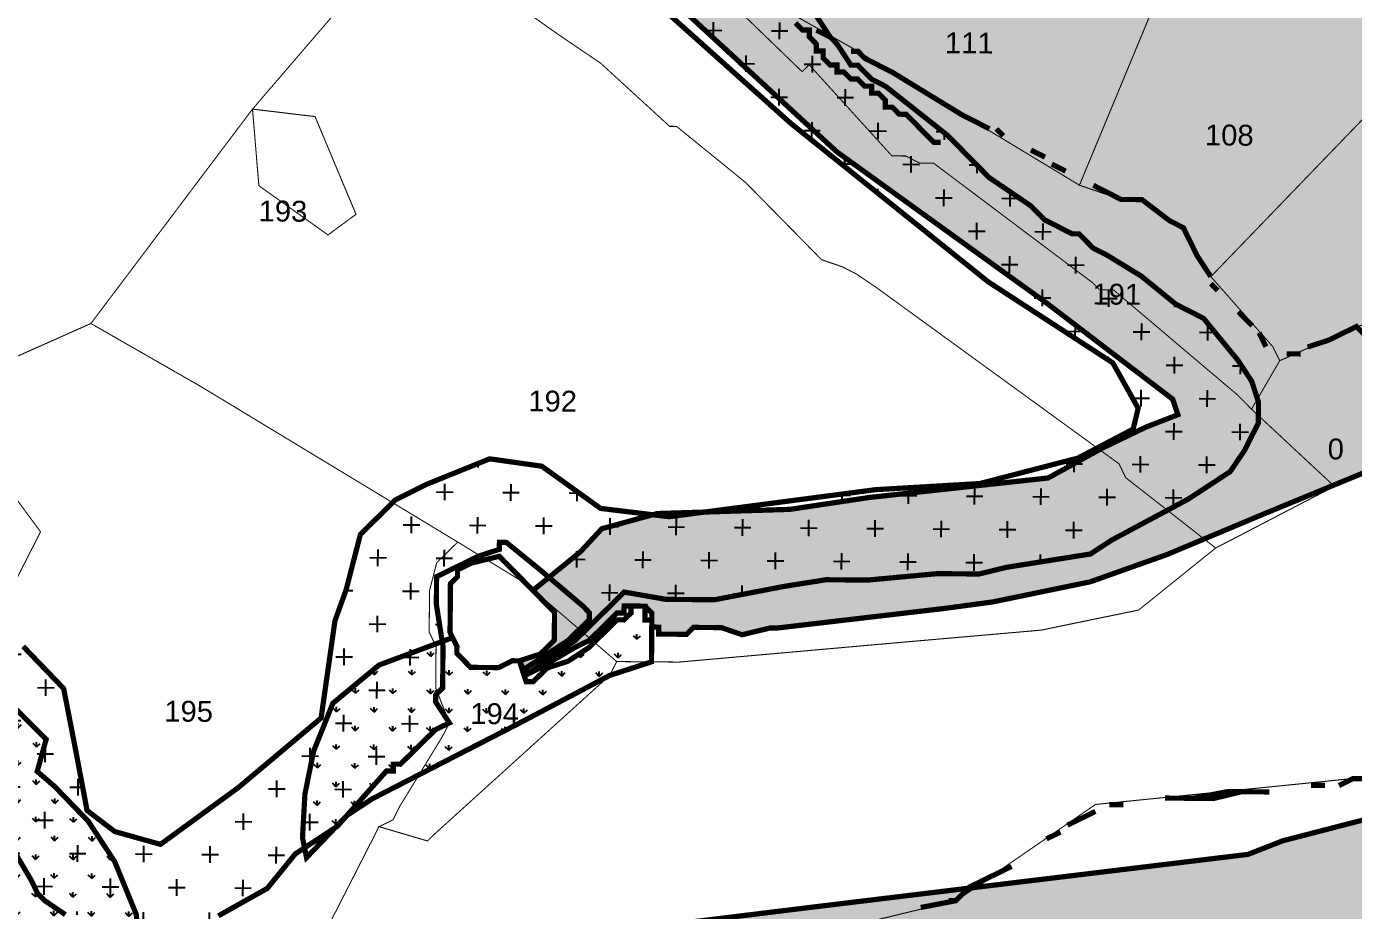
# Model space of a CAD drawing. Header units: metres. Extents: x 317370 to 326712, y 1824935 to 1838812.
# Drawn here: x 323771 to 324540, y 1825738 to 1826250 of the extents above; entities that cross this region are included whole.
import ezdxf

# ---------------------------------------------------------------- set-up
doc = ezdxf.new("R2010")
doc.units = ezdxf.units.M
doc.header["$MEASUREMENT"] = 0
for name, color, linetype in [('CRZ LINE FOR RIVER OR CREEK', 84, 'Continuous'), ('HAZARDS LINE', 1, 'Continuous'), ('LOW TIDE LINE', 5, 'Continuous'), ('MANGROOVE', 112, 'Continuous'), ('NDZ-200M FROM CRZ', 30, 'Continuous'), ('RIVER', 4, 'Continuous'), ('SURVEY NO.', 7, 'Continuous'), ('SURVEY PLOT BOUNDARY', 35, 'Continuous'), ('VILLAGE BOUNDARY', 212, 'Continuous')]:
    doc.layers.add(name, color=color, linetype=linetype)
doc.layers.add('HIGH TIDE LINE', color=7, linetype='Continuous', true_color=0xff00c5)
doc.styles.add('PDF Arial', font='arial.ttf')
pattern_1 = [(89.54916797648582, (306983.8735217016, 1824194.798318824), (-10.77453247694926, 10.94543967413085), [2.879777822320191, -18.84086672414168]), (44.5491679764858, (306983.8735217016, 1824194.798318824), (-10.77453247823203, 10.94543967543397), [2.879777822320191, -12.47903723005416]), (134.5491679764858, (306983.8735217016, 1824194.798318824), (-10.94543967543397, -10.77453247823203), [2.879777822320191, -12.47903723005416])]
pattern_2 = [(359.5491679764858, (306983.8735217016, 1824194.798318824), (19.34898654391911, 19.04686244868142), [9.599259407733971, -28.79777822320191]), (89.54916797648582, (306988.6352373138, 1824189.961072188), (-19.04686244868142, 19.34898654391911), [9.59925940773397, -28.79777822320191])]

# ---------------------------------------------------------------- blocks, each defined once
blk = doc.blocks.new('81')
at = {"layer": 'MANGROOVE'}
h = blk.add_hatch(dxfattribs=at)
h.set_pattern_fill('GRASS', color=256, scale=0.6046777579674942, angle=-0.4508320235141904)
h.set_pattern_definition(pattern_1)
h.paths.add_polyline_path([(324823.9997496547, 1826102.625395388), (324832.0612823152, 1826102.561961883), (324912.9302146256, 1826134.178797627), (324925.022471626, 1826134.0836477), (324909.058014847, 1826154.367495626), (324888.9993903112, 1826166.620267607), (324844.7562517747, 1826179.063339441), (324800.5448349465, 1826195.537807458), (324796.514026626, 1826195.569524541), (324788.4842156739, 1826199.664354229), (324768.3939534103, 1826207.885729366), (324760.3641424582, 1826211.980559054), (324736.2429878937, 1826220.233651934), (324720.2151716783, 1826232.454706833), (324692.0950144822, 1826244.770912318), (324659.944132946, 1826257.118834225), (324651.914321994, 1826261.213663914), (324647.883597654, 1826261.245380335), (324631.8239757499, 1826269.435039711), (324603.640375137, 1826273.68845283), (324583.4865854761, 1826273.847036261), (324559.3020714752, 1826274.037336114), (324531.0550274456, 1826270.227956866), (324498.8089807843, 1826270.481690223), (324474.6244667835, 1826270.671990076), (324454.4389554142, 1826266.799177323), (324430.2543574329, 1826266.989477837), (324397.9765890633, 1826263.211815011), (324365.6988206937, 1826259.434152185), (324349.5757553728, 1826259.561019194), (324345.5450310328, 1826259.592735616), (324337.5152200807, 1826263.687565304), (324317.3614304199, 1826263.846148735), (324309.3316194678, 1826267.940978423), (324285.1788271753, 1826272.162674459), (324277.1490162233, 1826276.257504147), (324269.1192052712, 1826280.352333835), (324244.998135348, 1826288.605510035), (324208.8798889081, 1826309.047941392), (324192.8837944012, 1826325.300392473), (324172.8568915738, 1826341.584560638), (324164.9539674553, 1826361.804975059), (324161.0818516571, 1826381.993672398), (324157.2096518786, 1826402.182370397), (324157.336538712, 1826418.307955131), (324161.6211206994, 1826450.527407516), (324161.7480075329, 1826466.652992249), (324157.9709728795, 1826498.935878799), (324146.0690461293, 1826523.219405825), (324142.2603737479, 1826551.470895531), (324134.4208937068, 1826579.754186299), (324122.5506886651, 1826608.069109509), (324114.6794862549, 1826632.320920114), (324098.7150294759, 1826652.60476804), (324086.7496593089, 1826668.8255027), (324082.7823783857, 1826676.920011489), (324078.7832917736, 1826680.983124755), (324058.6612238212, 1826685.173104369), (324050.5996911607, 1826685.236537874), (324038.5074341603, 1826685.3316878), (324034.4767098203, 1826685.363404222), (324030.4459014999, 1826685.395121305), (324014.2911984511, 1826681.49059147), (324014.2594767427, 1826677.459195286), (324010.1969467139, 1826673.459516186), (323998.0729680051, 1826669.523269929), (323985.9172675879, 1826661.555627488), (323965.7634779271, 1826661.714210919), (323957.6702235583, 1826657.74624824), (323945.5145231411, 1826649.7786058), (323933.3588227239, 1826641.810963359), (323917.1723139863, 1826633.875038002), (323884.85167038, 1826619.811523867), (323855.8203914768, 1826601.92446762), (323821.2305304199, 1826571.482670479), (323814.4267115997, 1826549.253505314), (323814.7686569428, 1826516.12779212), (323823.6890919011, 1826501.0017539), (323914.9470571681, 1826445.195967227), (324001.7694062737, 1826374.051220216), (324091.101516524, 1826315.533667756), (324240.2780495523, 1826177.957755152), (324361.9230709175, 1826090.278665738), (324435.0859134656, 1826034.505824395), (324438.0897419211, 1826025.500945356), (324420.0606530243, 1826018.552351475), (324393.9462698979, 1826005.995025647), (324362.8711853279, 1825988.844126501), (324259.2500759899, 1825977.558424073), (324213.1815220271, 1825970.660313962), (324136.2700565666, 1825968.240293777), (324104.1115952089, 1825959.417559492), (324091.8985595018, 1825946.202557023), (324064.2304415779, 1825923.67990954), (324076.7552518125, 1825910.954484706), (324076.7235301042, 1825906.923088522), (324076.6918083958, 1825902.891692339), (324076.6600866874, 1825898.860296156), (324076.628364979, 1825894.828899972), (324068.5033889018, 1825886.82954111), (324056.3794101931, 1825882.893294853), (324060.3466911163, 1825874.798786064), (324068.4399454851, 1825878.766748743), (324088.6889002711, 1825890.702353862), (324096.7821546399, 1825894.670316541), (324104.9070467366, 1825902.669676064), (324108.9695767654, 1825906.669355165), (324113.0320228138, 1825910.669034926), (324117.0628311342, 1825910.637317844), (324117.0945528426, 1825914.668714027), (324121.1252771826, 1825914.636997605), (324125.1560015226, 1825914.605281183), (324129.186809843, 1825914.573564101), (324133.1858124746, 1825910.510451495), (324133.1540907663, 1825906.479055312), (324133.1223690579, 1825902.447659129), (324137.1531773783, 1825902.415942046), (324137.1214556699, 1825898.384545863), (324141.1521800099, 1825898.352829441), (324145.1829043499, 1825898.321113019), (324149.2137126704, 1825898.289395936), (324153.2444370104, 1825898.257679514), (324157.3069670392, 1825902.257358615), (324161.3376913792, 1825902.225642193), (324165.3684157192, 1825902.193925771), (324169.3992240396, 1825902.162208689), (324173.4299483796, 1825902.130492267), (324185.4904836717, 1825898.003946157), (324201.6452707009, 1825901.908475331), (324205.6759950409, 1825901.87675891), (324302.5093841302, 1825913.209746727), (324330.7564281599, 1825917.019125975), (324387.2821539472, 1825928.669281315), (324431.7474284228, 1825944.445982104), (324488.3683193352, 1825968.190325994), (324565.2065279664, 1825999.83896214), (324569.2689740147, 1826003.838641901), (324678.4483937715, 1826047.327649259)])
h = blk.add_hatch(dxfattribs=at)
h.set_pattern_fill('GRASS', color=256, scale=0.6046777579674942, angle=-0.4508320235141904)
h.set_pattern_definition(pattern_1)
h.paths.add_polyline_path([(324614.598442929, 1825678.023312313), (324640.1165238843, 1825716.363071763), (324728.8011161619, 1825762.720058587), (324768.0245665669, 1825783.411100275), (324793.0022463469, 1825806.766477974), (324806.4212838146, 1825815.554901082), (324831.0051321082, 1825829.443530617), (324874.0613283478, 1825834.539945726), (324905.9832758743, 1825824.911259377), (324932.5548901764, 1825808.643624769), (324961.1334170855, 1825796.0660068), (324990.293744238, 1825794.601235792), (325014.3152310852, 1825799.847428628), (325034.412610139, 1825809.077385543), (325044.160384845, 1825822.588744807), (325045.8399940264, 1825847.528019941), (325045.506859619, 1825868.036235758), (325040.0175392775, 1825893.031993836), (325038.7151903715, 1825916.018326261), (325051.9046089919, 1825968.66866973), (325047.3773332255, 1825995.126907602), (325027.4665746453, 1826022.494914644), (325013.6194689431, 1826031.052579226), (324956.2534236193, 1826004.825236475), (324948.1601692506, 1826000.857273796), (324923.8804894637, 1825988.953301118), (324859.0394573491, 1825945.115409816), (324818.5732694856, 1825925.275595761), (324773.9811081764, 1825893.373310238), (324737.5140069249, 1825869.470382917), (324713.2025221101, 1825853.535098697), (324688.8911212758, 1825837.599813816), (324668.6738881982, 1825829.695604881), (324640.3316790434, 1825813.792037083), (324559.5579118581, 1825794.269389889), (324498.9696560421, 1825778.619555449), (324478.7524229645, 1825770.715346513), (324228.5917246873, 1825740.430611061), (324135.7891439183, 1825729.065906161), (324054.9836543638, 1825705.511778804), (324014.580909917, 1825693.734757116), (323961.9906593643, 1825669.958697464), (323941.7417045783, 1825658.023092345), (323929.5225607444, 1825641.992657538), (323913.2092491537, 1825617.931146786), (323900.8948562142, 1825589.80652409), (323888.4536604217, 1825545.556315999), (323880.1700758027, 1825517.39997622), (323875.9490212125, 1825493.243315541), (323875.568360712, 1825444.866561341), (323887.3433999679, 1825404.4573656), (323899.1818833013, 1825372.111046207), (323922.9540990738, 1825319.512595309), (323982.7493121805, 1825234.377525165), (324018.7405878064, 1825197.809509736), (324058.7309500444, 1825157.17838104), (324062.7300366565, 1825153.115267774), (324118.8433795741, 1825112.35718875), (324118.8116578657, 1825108.325792566), (324186.9856207166, 1825063.441250752), (324190.9846233482, 1825059.378138147), (324262.9990642693, 1824990.273502149), (324284.253836247, 1824969.948026502), (324893.2794228488, 1824965.155807834), (324807.602152411, 1825023.921757255), (324744.6601679837, 1825067.898705851), (324709.3665567458, 1825093.155211341), (324686.9041591243, 1825097.531852174), (324667.857786583, 1825096.199398378), (324648.0406167997, 1825091.167201434), (324624.7082849037, 1825079.245130875), (324611.2484262905, 1825065.268897314), (324583.0189396489, 1825042.71139088), (324553.0081158694, 1825030.347714661), (324523.5092629497, 1825020.203494912), (324492.3324532098, 1825016.743006472), (324464.4216983641, 1825019.927273531), (324435.5864388867, 1825031.271666568), (324416.9582903125, 1825051.676761476), (324385.4757613877, 1825110.090664448), (324350.360504077, 1825171.636606815), (324328.5000374951, 1825192.443305441), (324318.6601682573, 1825230.073044853), (324323.0343587779, 1825252.122978675), (324347.1374879159, 1825267.744792382), (324372.5543380602, 1825293.238521842), (324380.0148489177, 1825330.238046906), (324366.881928217, 1825359.143022741), (324353.6631100895, 1825375.799745107), (324341.3671519842, 1825384.049276213), (324319.1596932082, 1825389.412150905), (324296.1637927259, 1825388.85193629), (324263.0016023803, 1825384.418830258), (324200.638997448, 1825361.648315218), (324164.0062045239, 1825356.007273123), (324132.4204491028, 1825363.420422306), (324109.5879834649, 1825383.611521356), (324066.3756613262, 1825453.787895208), (324056.1272878245, 1825470.915327546), (324063.6716767233, 1825487.161592958), (324103.029254324, 1825524.898370593), (324158.9585243536, 1825555.437232224), (324215.1825570285, 1825568.829890543), (324296.9710617036, 1825581.821434025), (324347.7917458216, 1825599.703652517), (324394.253955743, 1825629.231674817), (324450.2211060915, 1825641.391109383), (324523.2915478344, 1825647.527582407), (324588.8452809359, 1825652.694050109)])
h = blk.add_hatch(dxfattribs=at)
h.set_pattern_fill('GRASS', color=256, scale=0.6046777579674942, angle=-0.4508320235141904)
h.set_pattern_definition(pattern_1)
h.paths.add_polyline_path([(324056.0939148177, 1825846.610729202), (324108.7158030985, 1825874.418185698), (324132.963760516, 1825882.290678212), (324133.0272039328, 1825890.353470579), (324133.0906473495, 1825898.416262945), (324133.1223690579, 1825902.447659129), (324133.1540907663, 1825906.479055312), (324129.1233664263, 1825906.510771734), (324129.1550881346, 1825910.542167917), (324129.186809843, 1825914.573564101), (324125.1560015226, 1825914.605281183), (324121.1252771826, 1825914.636997605), (324121.0935554742, 1825910.605601422), (324117.0311094258, 1825906.60592166), (324113.0003011054, 1825906.637638743), (324108.9378550571, 1825902.637958982), (324104.8753250283, 1825898.638279881), (324096.7504329315, 1825890.638920358), (324084.5946485339, 1825882.671278578), (324072.4706698251, 1825878.735032321), (324064.3456937479, 1825870.735673459), (324060.3149694079, 1825870.767389881), (324056.3794101931, 1825882.893294853), (324052.3486018726, 1825882.925011936), (324044.2553475038, 1825878.957049257), (324036.1938988238, 1825879.020482101), (324032.1630905034, 1825879.052199183), (324028.1323661634, 1825879.083915605), (324024.1332795513, 1825883.147028871), (324020.1342769197, 1825887.210141476), (324020.1659986281, 1825891.24153766), (324017.6696923643, 1825896.334792557), (323975.0458686372, 1825880.44714303), (323948.2314917075, 1825858.271328241), (323937.1150157037, 1825830.526480998), (323932.0765681944, 1825805.759018533), (323930.6658061321, 1825780.358027372), (323932.9969838872, 1825768.843678588), (323956.512128039, 1825793.370224502), (323971.0990090618, 1825802.931421992)])
h = blk.add_hatch(dxfattribs=at)
h.set_pattern_fill('GRASS', color=256, scale=0.6046777579674942, angle=-0.4508320235141904)
h.set_pattern_definition(pattern_1)
h.paths.add_polyline_path([(323816.9151291066, 1825675.131894086), (323825.0718268922, 1825687.162649132), (323837.2592490177, 1825699.161687755), (323834.325391515, 1825735.881346731), (323821.7847678011, 1825766.559207981), (323806.4749678718, 1825789.904372785), (323786.8804945048, 1825810.186664916), (323776.8774316809, 1825818.781100372), (323782.0586534469, 1825837.320074157), (323759.3305078713, 1825860.056821603), (323729.9740701517, 1825870.351909016), (323707.5312345024, 1825873.238036366), (323678.4493960122, 1825869.208972724), (323652.3502726008, 1825850.447539793), (323637.8339658579, 1825826.949938459), (323640.4826003001, 1825770.692789296), (323623.6485120559, 1825747.987609152), (323617.2414708899, 1825721.329611419), (323613.2129738703, 1825701.620328732), (323613.4144790206, 1825678.006917858), (323627.8389176977, 1825640.226843092), (323653.2247248427, 1825617.5765039), (323670.9589022606, 1825606.985813013), (323709.4466713789, 1825575.640894199), (323724.4118222687, 1825557.717505652), (323738.6875265419, 1825550.63781693), (323754.9209853448, 1825546.252182403), (323775.5924551171, 1825546.444383087), (323775.6876202421, 1825558.53857163), (323779.8770371044, 1825578.663835464), (323788.0653726179, 1825594.725987354), (323804.4739333141, 1825630.881685995), (323812.7575179331, 1825659.038025775)])
at = {"layer": 'NDZ-200M FROM CRZ'}
h = blk.add_hatch(dxfattribs=at)
h.set_pattern_fill('CROSS', color=256, scale=3.023388789837471, angle=-0.4508320235141904)
h.set_pattern_definition(pattern_2)
h.paths.add_polyline_path([(323948.1812133603, 1826476.396769512), (323875.944804461, 1826517.281631565), (323851.8871772937, 1826533.597516151), (323835.8909988063, 1826549.849967894), (323827.9247152514, 1826562.007589288), (323787.9660753826, 1826606.670198147), (323775.9371778185, 1826614.828141101), (323767.9708942636, 1826626.985762495), (323759.9093616032, 1826627.049196), (323755.9102749911, 1826631.112309266), (323739.7872936507, 1826631.239175614), (323723.6007849131, 1826623.303250256), (323687.1654053699, 1826603.431719118), (323593.9820794593, 1826543.690176698), (323577.8590981188, 1826543.817043047), (323541.740851679, 1826564.259474404), (323525.7130361245, 1826576.480613282), (323497.4977138033, 1826576.702630218), (323461.2525805299, 1826581.019476841), (323429.1334207021, 1826597.398794932), (323429.2285858272, 1826609.492983482), (323441.4160079528, 1826621.492022106), (323453.6352357671, 1826637.522456252), (323453.7621226006, 1826653.648040986), (323445.8274767736, 1826669.837059224), (323437.9245526551, 1826690.057473645), (323442.0504421202, 1826702.119945774), (323466.2350401015, 1826701.92964526), (323486.3253863456, 1826693.708269462), (323506.3840108814, 1826681.455497481), (323534.5676114943, 1826677.202084362), (323562.7828498351, 1826676.980068088), (323583.0000829127, 1826684.884277024), (323583.0952480378, 1826696.978465574), (323579.1596888229, 1826709.104370546), (323571.2567647044, 1826729.324784967), (323571.3519298295, 1826741.418973517), (323583.5710736634, 1826757.449408324), (323595.7267740806, 1826765.417050765), (323620.1017023121, 1826789.415127351), (323628.290121806, 1826805.47727858), (323640.5092656399, 1826821.507713387), (323652.6966877655, 1826833.506752011), (323668.8514747947, 1826837.411281185), (323688.9418210388, 1826829.189905388), (323713.0311699145, 1826816.905416985), (323733.153237867, 1826812.715437371), (323785.5530741892, 1826812.303120582), (323793.5511634328, 1826804.176894711), (323793.3608331826, 1826779.988517611), (323801.0099836342, 1826727.516933722), (323784.4293416301, 1826640.218291578), (323788.2198490496, 1826638.921367614), (323792.2822950979, 1826642.921047376), (323796.5033496882, 1826667.077708054), (323809.0715162946, 1826727.453500218), (323809.1666814197, 1826739.547688768), (323805.2310382244, 1826751.673594401), (323801.2637573011, 1826759.768103189), (323801.6444178016, 1826808.14485739), (323805.70686385, 1826812.144537151), (323821.8299291708, 1826812.017670142), (323829.9231835396, 1826815.985632821), (323837.9846322197, 1826815.922199977), (323842.0471622485, 1826819.921879078), (323846.0778865885, 1826819.890162656), (323850.1404166173, 1826823.889841757), (323858.2335870056, 1826827.857805097), (323866.3268413745, 1826831.825767776), (323870.3576496948, 1826831.794050693), (323874.4200957432, 1826835.793730454), (323890.5430770837, 1826835.666864106), (323894.6056071125, 1826839.666543207), (323898.6680531608, 1826843.666222968), (323914.8545625592, 1826851.602232306), (323922.9160952197, 1826851.538798802), (323926.978541268, 1826855.538478563), (323939.0707982685, 1826855.443328637), (323943.0698848805, 1826851.380215371), (323951.0996111913, 1826847.285302363), (323955.066976095, 1826839.190792914), (323963.096787047, 1826835.095963226), (323987.2495793396, 1826830.87426719), (323995.2793902916, 1826826.779437502), (324015.4331799524, 1826826.620854071), (324027.5571586612, 1826830.557100328), (324035.6186913217, 1826830.493666823), (324043.7119456905, 1826834.461629502), (324047.7743917389, 1826838.461309264), (324072.0540715256, 1826850.365281942), (324084.1781342149, 1826854.301527538), (324112.5202593892, 1826870.205095997), (324136.7048573705, 1826870.014795483), (324140.7038600021, 1826865.951682878), (324144.7029466142, 1826861.888569612), (324148.7336709542, 1826861.85685319), (324152.669230169, 1826849.730948218), (324156.6683161203, 1826845.667750971), (324156.5414292868, 1826829.542166238), (324152.478899258, 1826825.542487137), (324152.4154558413, 1826817.47969477), (324156.4145424533, 1826813.416581504), (324168.5067994538, 1826813.321431578), (324180.5673347458, 1826809.194885468), (324220.748027234, 1826792.752133873), (324224.778751574, 1826792.720417451), (324224.7470298656, 1826788.689021267), (324232.7768408177, 1826784.59419158), (324236.8076491382, 1826784.562474497), (324256.8979953823, 1826776.341098699), (324272.9575333059, 1826768.151439984), (324285.018068598, 1826764.024893875), (324293.04787955, 1826759.930064186), (324309.1709448709, 1826759.803197177), (324313.273176506, 1826760.794690847), (324290.9546103486, 1826819.244575644), (324282.8665822202, 1826819.53921467), (324247.281023333, 1826834.875635404), (324201.1652290013, 1826865.475932601), (324185.2325778938, 1826889.791176029), (324136.1697699939, 1826909.681797605), (324106.5010958537, 1826911.423509011), (324060.3424750257, 1826898.837186069), (324036.0627958997, 1826886.933297371), (324001.7220407933, 1826877.124398828), (323975.6172877849, 1826889.424745744), (323946.2588570061, 1826902.264011959), (323908.6132101784, 1826901.45969868), (323873.7151855574, 1826889.763138334), (323830.3672881177, 1826872.425263369), (323794.5922364193, 1826872.28640912), (323754.3473026064, 1826872.603083045), (323699.4151958772, 1826879.503150292), (323649.0783462951, 1826885.946702797), (323620.7678588442, 1826874.074531178), (323571.7414828354, 1826837.397265119), (323529.5126758339, 1826777.398478594), (323515.7163155796, 1826750.358092178), (323487.1065531592, 1826747.337646416), (323426.2763995604, 1826746.592170142), (323406.0274447859, 1826734.65656502), (323377.2686538405, 1826694.85619936), (323369.8659478005, 1826649.163404976), (323364.3882515834, 1826592.39480348), (323378.708024046, 1826558.094592195), (323412.2034313582, 1826531.184786805), (323461.3570663655, 1826512.195987883), (323523.1189263899, 1826497.129977415), (323577.4784376112, 1826495.440288856), (323617.3061100907, 1826510.968877011), (323674.5655163943, 1826539.024446791), (323711.0327016395, 1826562.927373456), (323734.5146681209, 1826573.394116908), (323765.36922643, 1826558.018553687), (323823.3546379033, 1826493.505571263), (323893.3498403372, 1826454.250424132), (323939.691479627, 1826422.036354211), (324078.5275145221, 1826315.712459502), (324128.4816163116, 1826270.573897909), (324206.8782799038, 1826200.491576337), (324290.170735735, 1826198.805210728), (324268.6116579373, 1826215.8499949), (324260.5818469853, 1826219.944824588), (324252.583841722, 1826228.071049799), (324248.5530334015, 1826228.102766881), (324240.5866658663, 1826240.260388936), (324236.5876632346, 1826244.323501542), (324228.6212956993, 1826256.481123596), (324220.6232064556, 1826264.607349467), (324212.6252011924, 1826272.733574678), (324204.6271119487, 1826280.859800549), (324196.6290233658, 1826288.986110401), (324184.6002097821, 1826297.144052694), (324184.6319314905, 1826301.175448878), (324172.6031179068, 1826309.33339117), (324168.5723095864, 1826309.365108253), (324160.5743043232, 1826317.491333464), (324156.5434960027, 1826317.523050546), (324136.5165931754, 1826333.807218711), (324116.4579686396, 1826346.059990692), (324072.3417169365, 1826374.628647259), (324060.3446250612, 1826386.817985736), (324044.3484465738, 1826403.070437478), (324040.3177222338, 1826403.1021539), (323984.2677380918, 1826451.922941972), (323980.2370137518, 1826451.954658394), (323976.269648848, 1826460.049167843), (323972.238924508, 1826460.080884265), (323956.1793026039, 1826468.270543641)])
h = blk.add_hatch(dxfattribs=at)
h.set_pattern_fill('CROSS', color=256, scale=3.023388789837471, angle=-0.4508320235141904)
h.set_pattern_definition(pattern_2)
h.paths.add_polyline_path([(323926.5069317331, 1825771.029135808), (323950.8183325674, 1825786.964420689), (323979.2874285557, 1825818.99357322), (323983.3181528957, 1825818.961856799), (323983.349874604, 1825822.993252982), (323987.3806829245, 1825822.961535899), (324007.6930811272, 1825842.959933385), (324015.786335496, 1825846.927896064), (324007.8199679607, 1825859.085518119), (324007.8516896691, 1825863.116914302), (324011.9141357174, 1825867.116594064), (324012.1044659677, 1825891.304971164), (324008.2640718779, 1825915.525064686), (324008.3909587114, 1825931.65064942), (324016.4842130802, 1825935.618612099), (324032.6706378374, 1825943.554538117), (324044.7946165461, 1825947.490784374), (324044.8263382545, 1825951.522180557), (324048.8571465749, 1825951.490463475), (324068.8840494023, 1825935.20629531), (324092.9099548613, 1825914.85901454), (324096.9090414734, 1825910.795901275), (324096.877319765, 1825906.764505091), (324084.689813659, 1825894.765467128), (324060.3784128247, 1825878.830182247), (324060.3466911163, 1825874.798786064), (324088.7206219794, 1825894.733750046), (324096.8455980566, 1825902.733108908), (324100.908044105, 1825906.732788669), (324117.1579962593, 1825922.731506394), (324141.3107885518, 1825918.509810358), (324169.5261108731, 1825918.287793422), (324209.8971336116, 1825926.033418927), (324234.1133693208, 1825929.874515258), (324258.2978833216, 1825929.684215405), (324298.6371843517, 1825933.398444726), (324322.821782333, 1825933.208144213), (324338.9764853818, 1825937.112674048), (324363.1928050714, 1825940.953769717), (324387.4090407807, 1825944.794866048), (324399.5647411979, 1825952.762508488), (324444.0934590902, 1825976.602001644), (324468.4048599246, 1825992.537286525), (324476.5615583709, 1826004.568125551), (324480.6557261277, 1826012.599201496), (324484.7499778648, 1826020.63027678), (324484.8451429899, 1826032.72446533), (324480.9094997947, 1826044.850370963), (324472.9432162397, 1826057.007992357), (324452.9797568291, 1826081.354952888), (324436.920134925, 1826089.544612264), (324416.8932320977, 1826105.828780428), (324396.8346075619, 1826118.081552409), (324388.8047966099, 1826122.176382097), (324380.8067073662, 1826130.302607968), (324376.7759830262, 1826130.33432439), (324360.7163611221, 1826138.523983766), (324352.7183558588, 1826146.650208977), (324328.660644711, 1826162.966094224), (324324.6616420794, 1826167.029206829), (324304.6664609604, 1826187.344771177), (324290.170735735, 1826198.805210728), (324206.8782799038, 1826200.491576337), (324214.0219900644, 1826194.105490886), (324328.1848190871, 1826102.495151467), (324400.3736874124, 1826055.563194815), (324415.0811410847, 1826029.262654297), (324412.1646301735, 1826017.169780816), (324380.140621315, 1826000.377535433), (324323.2341225499, 1825985.616294937), (324262.7410318723, 1825982.060649032), (324143.1413670552, 1825966.396625341), (324103.4309536089, 1825971.219269392), (324069.3598750279, 1825995.677238061), (324039.1609122372, 1825999.946509408), (324002.4227010755, 1825985.100437539), (323984.5552995178, 1825976.186307953), (323964.2429013313, 1825956.187910467), (323955.9276789725, 1825924.000173841), (323949.4793313408, 1825906.081157718), (323941.4357432965, 1825849.729841787), (323893.36306011, 1825809.347547257), (323848.3295107713, 1825776.519775672), (323821.8024242139, 1825783.947957935), (323805.7745240207, 1825796.169013494), (323799.4448705639, 1825829.694137854), (323792.2219927612, 1825866.829455172), (323768.7377585886, 1825891.272314065), (323734.1091058736, 1825909.619006857), (323677.488130964, 1825885.874663613), (323618.6773664922, 1825839.973499269), (323601.9595156004, 1825816.081191384), (323577.0365665313, 1825781.586990785), (323599.3969988287, 1825694.985877564), (323643.288014721, 1825632.053538621), (323657.6038312431, 1825597.250581298), (323680.0081023686, 1825567.411531322), (323698.4077784304, 1825540.117731992), (323705.7985677897, 1825452.878947004), (323691.7806829082, 1825397.685803928), (323693.533958088, 1825363.65010648), (323704.7858843548, 1825324.180703947), (323724.946808238, 1825263.933688302), (323764.9267038367, 1825229.934270219), (323795.8474285581, 1825195.503358557), (323808.1827046291, 1825164.738056805), (323813.4830136189, 1825135.033592187), (323807.4318872297, 1825066.903027117), (323830.1336159055, 1825010.918172481), (323853.0173115268, 1824978.058833046), (323855.4825634537, 1824973.321884256), (323928.2875641534, 1824972.749006053), (323904.3884615474, 1825009.221872217), (323892.4230913805, 1825025.442606877), (323888.4558104572, 1825033.537115666), (323876.4903563099, 1825049.757850987), (323872.4913536782, 1825053.820963592), (323864.5249861429, 1825065.978585646), (323864.5884295597, 1825074.041378013), (323860.6211486364, 1825082.135886802), (323864.7787598099, 1825098.229755114), (323864.9690900602, 1825122.418132214), (323868.9998983806, 1825122.386415131), (323869.031620089, 1825126.417811315), (323873.0306227206, 1825122.354698709), (323881.092155381, 1825122.291265205), (323881.1238770894, 1825126.322661388), (323889.2171314582, 1825130.290624067), (323885.2814882629, 1825142.4165297), (323877.1882338941, 1825138.448567021), (323877.2199556024, 1825142.479963204), (323865.3180295131, 1825166.763574211), (323849.480543548, 1825203.17300621), (323841.5141760127, 1825215.330628265), (323825.6448843588, 1825247.708664741), (323825.7083277755, 1825255.771457108), (323817.7103225123, 1825263.897682318), (323809.7756766853, 1825280.086700556), (323801.7775874417, 1825288.212926428), (323785.591078704, 1825280.27700107), (323777.5930734408, 1825288.40322628), (323773.6257085371, 1825296.49773573), (323769.6901493223, 1825308.623640702), (323769.753592739, 1825316.686433068), (323765.7545061269, 1825320.749546335), (323777.8785688162, 1825324.685791931), (323770.0708098227, 1825357.000394902), (323766.1351666274, 1825369.126300535), (323766.1668883358, 1825373.157696719), (323762.1361639958, 1825373.18941314), (323758.0737179474, 1825369.189733379), (323754.0111879186, 1825365.190054278), (323745.9496552582, 1825365.253487783), (323741.9506526265, 1825369.316600388), (323741.9823743349, 1825373.347996571), (323746.0448203833, 1825377.347676333), (323746.0765420917, 1825381.379072516), (323750.1390721205, 1825385.378751617), (323750.2025155372, 1825393.441543984), (323746.2034289251, 1825397.50465725), (323746.2668723419, 1825405.567449617), (323750.3294023707, 1825409.567128717), (323750.3611240791, 1825413.598524901), (323762.580267913, 1825429.628959708), (323770.7369663593, 1825441.659798734), (323774.7994124077, 1825445.659478495), (323774.9262992412, 1825461.785063229), (323762.8023205324, 1825457.848816972), (323758.8667613175, 1825469.974721944), (323774.9897426579, 1825469.847855595), (323775.0531860747, 1825477.910647962), (323771.1810702765, 1825498.099345301), (323759.0888132761, 1825498.194495227), (323759.1205349845, 1825502.225891411), (323755.3117786227, 1825530.477381777), (323751.5031062413, 1825558.728871483), (323751.566549658, 1825566.791663849), (323755.597273998, 1825566.759947428), (323771.8472261524, 1825582.758665152), (323775.8779504924, 1825582.72694873), (323784.0346482779, 1825594.757703776), (323788.160537743, 1825606.820175904), (323796.3806789453, 1825626.913723316), (323800.5066523909, 1825638.976194784), (323804.6008201476, 1825647.007270729), (323808.7267096127, 1825659.069742857), (323808.8853181546, 1825679.226723774), (323813.1064567252, 1825703.383383791), (323817.2323461904, 1825715.44585592), (323805.1718108983, 1825719.57240203), (323805.0449240648, 1825703.446817296), (323800.8555911829, 1825683.321552801), (323796.6344526123, 1825659.164892783), (323796.5392874872, 1825647.070704233), (323792.4133980221, 1825635.008232105), (323784.1932568198, 1825614.914684693), (323776.0048373258, 1825598.852533464), (323771.9106695691, 1825590.821457519), (323763.8174152003, 1825586.85349484), (323759.7232474436, 1825578.822418895), (323747.567463046, 1825570.854777115), (323743.536738706, 1825570.886493537), (323739.5377360744, 1825574.949606142), (323735.5703711706, 1825583.044115592), (323723.6684444204, 1825607.327642619), (323699.7059823782, 1825635.737715755), (323691.7396148429, 1825647.89533781), (323675.7117146472, 1825660.116393369), (323663.7146227718, 1825672.305731846), (323651.7492526049, 1825688.526466505), (323651.7809743133, 1825692.557862689), (323647.8136094096, 1825700.652372138), (323647.8770528263, 1825708.715164505), (323643.9732159807, 1825724.872549641), (323640.227987016, 1825761.186831713), (323636.3557872375, 1825781.375529713), (323636.4192306542, 1825789.438322079), (323677.0123053513, 1825825.403720868), (323701.323790166, 1825841.339005088), (323713.4794905832, 1825849.306647528), (323729.6659153404, 1825857.242573547), (323737.7274480008, 1825857.179140042), (323741.7265346128, 1825853.116026776), (323745.7572589528, 1825853.084310354), (323741.6630911961, 1825845.053234409), (323741.5996477794, 1825836.990442042), (323745.5669287026, 1825828.895933254), (323749.4707662091, 1825812.738632099), (323753.3746876961, 1825796.581330282), (323761.2776118146, 1825776.360915861), (323773.2112602732, 1825756.108785018), (323777.1785411965, 1825748.014276229), (323781.1776278085, 1825743.951162963), (323793.2064413922, 1825735.79322067), (323809.3294227326, 1825735.666354322), (323817.3592336847, 1825731.571524634), (323821.3583202967, 1825727.508411368), (323841.5121099576, 1825727.349827937), (323845.5111125892, 1825723.286715331), (323849.5418369292, 1825723.25499891), (323853.5409228804, 1825719.191801663), (323861.6024555409, 1825719.128368159), (323881.8830487156, 1825735.095454102), (323910.2252578704, 1825750.9990219)])
at = {"layer": 'CRZ LINE FOR RIVER OR CREEK', "ltscale": 0.1, "const_width": 3.023388789837471, "flags": 128}
blk.add_lwpolyline([(324128.4816163116, 1826270.573897909), (324214.0219900644, 1826194.105490887), (324328.1848190871, 1826102.495151467), (324400.3736874124, 1826055.563194815), (324415.0811410847, 1826029.262654297), (324412.1646301735, 1826017.169780816), (324380.140621315, 1826000.377535433), (324323.2341225499, 1825985.616294937), (324262.7410318723, 1825982.060649032), (324143.1413670552, 1825966.396625341), (324103.4309536089, 1825971.219269393), (324069.3598750279, 1825995.677238061), (324039.1609122372, 1825999.946509408), (324002.4227010755, 1825985.10043754), (323984.5552995178, 1825976.186307953), (323964.2429013313, 1825956.187910467), (323955.9276789725, 1825924.000173841), (323949.4793313408, 1825906.081157718), (323941.4357432965, 1825849.729841787), (323893.36306011, 1825809.347547257), (323848.3295107713, 1825776.519775672), (323821.8024242139, 1825783.947957935), (323805.7745240207, 1825796.169013495), (323799.4448705639, 1825829.694137855), (323792.2219927612, 1825866.829455172), (323768.7377585886, 1825891.272314066)], dxfattribs=at)
at = {"layer": 'HAZARDS LINE', "lineweight": 18, "const_width": 3.023388789837471}
blk.add_lwpolyline([(324216.4973169905, 1826252.544877339), (324220.4963196222, 1826248.481764734), (324224.5271279425, 1826248.450047652), (324224.4954062342, 1826244.418651468), (324228.4944088658, 1826240.355538863), (324228.4626871574, 1826236.324142679), (324232.4934954779, 1826236.292425597), (324232.4617737695, 1826232.261029413), (324236.4607764012, 1826228.197916808), (324240.4915007412, 1826228.166200386), (324240.4597790327, 1826224.134804203), (324244.4905873532, 1826224.10308712), (324248.4895899848, 1826220.039974515), (324252.5203983053, 1826220.008257432), (324256.5194009369, 1826215.945144827), (324260.5501252769, 1826215.913428405), (324260.5184035685, 1826211.882032222), (324264.5492118889, 1826211.850315139), (324268.5482145206, 1826207.787202534), (324268.5164928122, 1826203.755806351), (324272.5473011326, 1826203.724089268), (324276.5463037642, 1826199.660976663), (324280.5770281042, 1826199.629260241), (324284.5761147163, 1826195.566146975), (324288.5751173479, 1826191.50303437), (324292.57420396, 1826187.439921103), (324296.5732065916, 1826183.376808498), (324300.6039309316, 1826183.345092076)], dxfattribs=at)
at = {"layer": 'HIGH TIDE LINE', "lineweight": 35, "const_width": 3.023388789837471}
for points in [[(323761.2776118146, 1825776.360915861), (323773.2112602732, 1825756.108785018), (323777.1785411965, 1825748.014276229), (323781.1776278085, 1825743.951162963), (323793.2064413922, 1825735.79322067)], [(323881.8830487156, 1825735.095454103), (323910.2252578704, 1825750.999021901), (323926.5069317331, 1825771.029135808), (323950.8183325674, 1825786.964420689), (323979.2874285557, 1825818.993573221), (323983.3181528957, 1825818.961856799), (323983.349874604, 1825822.993252982), (323987.3806829245, 1825822.9615359), (324007.6930811272, 1825842.959933385), (324015.786335496, 1825846.927896064), (324007.8199679607, 1825859.085518119), (324007.8516896691, 1825863.116914302), (324011.9141357174, 1825867.116594064), (324012.1044659677, 1825891.304971164), (324008.2640718779, 1825915.525064686), (324008.3909587114, 1825931.65064942), (324016.4842130802, 1825935.618612099), (324032.6706378374, 1825943.554538117), (324044.7946165461, 1825947.490784374), (324044.8263382545, 1825951.522180557), (324048.8571465749, 1825951.490463475), (324068.8840494023, 1825935.206295311), (324092.9099548613, 1825914.859014541), (324096.9090414734, 1825910.795901275), (324096.877319765, 1825906.764505091), (324084.689813659, 1825894.765467128), (324060.3784128247, 1825878.830182248), (324060.3466911163, 1825874.798786064), (324088.7206219794, 1825894.733750046), (324096.8455980566, 1825902.733108908), (324100.908044105, 1825906.732788669), (324117.1579962593, 1825922.731506394), (324141.3107885518, 1825918.509810358), (324169.5261108731, 1825918.287793422), (324209.8971336116, 1825926.033418927), (324234.1133693208, 1825929.874515258), (324258.2978833216, 1825929.684215405), (324298.6371843517, 1825933.398444726), (324322.821782333, 1825933.208144213), (324338.9764853818, 1825937.112674048), (324363.1928050714, 1825940.953769718), (324387.4090407807, 1825944.794866048), (324399.5647411979, 1825952.762508489), (324444.0934590902, 1825976.602001644), (324468.4048599246, 1825992.537286525), (324476.5615583709, 1826004.568125551), (324480.6557261277, 1826012.599201496), (324484.7499778648, 1826020.63027678), (324484.8451429899, 1826032.72446533), (324480.9094997947, 1826044.850370963), (324472.9432162397, 1826057.007992357), (324452.9797568291, 1826081.354952888), (324436.920134925, 1826089.544612264), (324416.8932320977, 1826105.828780428), (324396.8346075619, 1826118.08155241), (324388.8047966099, 1826122.176382097), (324380.8067073662, 1826130.302607969), (324376.7759830262, 1826130.334324391), (324360.7163611221, 1826138.523983766), (324352.7183558588, 1826146.650208977), (324328.660644711, 1826162.966094224), (324324.6616420794, 1826167.029206829), (324304.6664609604, 1826187.344771177), (324268.6116579373, 1826215.849994901), (324260.5818469853, 1826219.944824589), (324252.583841722, 1826228.071049799), (324248.5530334015, 1826228.102766882), (324240.5866658663, 1826240.260388936), (324236.5876632346, 1826244.323501542), (324228.6212956993, 1826256.481123596)]]:
    blk.add_lwpolyline(points, dxfattribs=at)
at = {"layer": 'LOW TIDE LINE', "lineweight": 18, "const_width": 3.023388789837471}
for points in [[(324135.7891439183, 1825729.065906161), (324228.5917246873, 1825740.430611061), (324478.7524229645, 1825770.715346513), (324498.9696560421, 1825778.619555449), (324559.5579118581, 1825794.269389889)], [(323956.512128039, 1825793.370224502), (323971.0990090618, 1825802.931421992), (324056.0939148177, 1825846.610729202), (324108.7158030985, 1825874.418185698), (324132.963760516, 1825882.290678212), (324133.0272039328, 1825890.353470579), (324133.0906473495, 1825898.416262945), (324133.1223690579, 1825902.447659129), (324133.1540907663, 1825906.479055312), (324129.1233664263, 1825906.510771734), (324129.1550881346, 1825910.542167917), (324129.186809843, 1825914.573564101), (324125.1560015226, 1825914.605281183), (324121.1252771826, 1825914.636997605), (324121.0935554742, 1825910.605601422), (324117.0311094258, 1825906.60592166), (324113.0003011054, 1825906.637638743), (324108.9378550571, 1825902.637958982), (324104.8753250283, 1825898.638279881), (324096.7504329315, 1825890.638920358), (324084.5946485339, 1825882.671278578), (324072.4706698251, 1825878.735032321), (324064.3456937479, 1825870.735673459), (324060.3149694079, 1825870.767389881), (324056.3794101931, 1825882.893294853), (324052.3486018726, 1825882.925011936), (324044.2553475038, 1825878.957049257), (324036.1938988238, 1825879.020482101), (324032.1630905034, 1825879.052199183), (324028.1323661634, 1825879.083915605), (324024.1332795513, 1825883.147028871), (324020.1342769197, 1825887.210141476), (324020.1659986281, 1825891.24153766), (324016.1987177049, 1825899.336046448), (324016.29388283, 1825911.430234998), (324016.389047955, 1825923.524423548), (324016.4207696634, 1825927.555819732), (324020.4832157118, 1825931.555499493), (324020.5149374202, 1825935.586895677), (324028.608191789, 1825939.554858356), (324044.7628948378, 1825943.459388191), (324052.7609840815, 1825935.333162319), (324060.7590733251, 1825927.206936448), (324064.7580759568, 1825923.143823843), (324076.7552518125, 1825910.954484706), (324076.7235301042, 1825906.923088522), (324076.6918083958, 1825902.891692339), (324076.6600866874, 1825898.860296156), (324076.628364979, 1825894.828899972), (324068.5033889018, 1825886.82954111), (324056.3794101931, 1825882.893294853), (324060.3466911163, 1825874.798786064), (324068.4399454851, 1825878.766748743), (324088.6889002711, 1825890.702353862), (324096.7821546399, 1825894.670316541), (324104.9070467366, 1825902.669676064), (324108.9695767654, 1825906.669355165), (324113.0320228138, 1825910.669034926), (324117.0628311342, 1825910.637317844), (324117.0945528426, 1825914.668714027), (324121.1252771826, 1825914.636997605), (324125.1560015226, 1825914.605281183), (324129.186809843, 1825914.573564101), (324133.1858124746, 1825910.510451495), (324133.1540907663, 1825906.479055312), (324133.1223690579, 1825902.447659129), (324137.1531773783, 1825902.415942046), (324137.1214556699, 1825898.384545863), (324141.1521800099, 1825898.352829441), (324145.1829043499, 1825898.321113019), (324149.2137126704, 1825898.289395936), (324153.2444370104, 1825898.257679514), (324157.3069670392, 1825902.257358615), (324161.3376913792, 1825902.225642193), (324165.3684157192, 1825902.193925771), (324169.3992240396, 1825902.162208689), (324173.4299483796, 1825902.130492267), (324185.4904836717, 1825898.003946157), (324201.6452707009, 1825901.908475331), (324205.6759950409, 1825901.87675891), (324302.5093841302, 1825913.209746727), (324330.7564281599, 1825917.019125975), (324387.2821539472, 1825928.669281315), (324431.7474284228, 1825944.445982104), (324488.3683193352, 1825968.190325994), (324565.2065279664, 1825999.83896214)]]:
    blk.add_lwpolyline(points, dxfattribs=at)
at = {"layer": 'MANGROOVE', "const_width": 3.023388789837471, "flags": 128}
for points in [[(324091.101516524, 1826315.533667756), (324240.2780495523, 1826177.957755152), (324361.9230709175, 1826090.278665738), (324435.0859134656, 1826034.505824395), (324438.0897419211, 1826025.500945356), (324420.0606530243, 1826018.552351475), (324393.9462698979, 1826005.995025647), (324362.8711853279, 1825988.844126501), (324259.2500759899, 1825977.558424073), (324213.1815220271, 1825970.660313962), (324136.2700565666, 1825968.240293777), (324104.1115952089, 1825959.417559492), (324091.8985595018, 1825946.202557023), (324064.2304415779, 1825923.67990954), (324076.7552518125, 1825910.954484706), (324076.7235301042, 1825906.923088522), (324076.6918083958, 1825902.891692339), (324076.6600866874, 1825898.860296156), (324076.628364979, 1825894.828899972), (324068.5033889018, 1825886.82954111), (324056.3794101931, 1825882.893294853), (324060.3466911163, 1825874.798786064), (324068.4399454851, 1825878.766748743), (324088.6889002711, 1825890.702353862), (324096.7821546399, 1825894.670316541), (324104.9070467366, 1825902.669676064), (324108.9695767654, 1825906.669355165), (324113.0320228138, 1825910.669034926), (324117.0628311342, 1825910.637317844), (324117.0945528426, 1825914.668714027), (324121.1252771826, 1825914.636997605), (324125.1560015226, 1825914.605281183), (324129.186809843, 1825914.573564101), (324133.1858124746, 1825910.510451495), (324133.1540907663, 1825906.479055312), (324133.1223690579, 1825902.447659129), (324137.1531773783, 1825902.415942046), (324137.1214556699, 1825898.384545863), (324141.1521800099, 1825898.352829441), (324145.1829043499, 1825898.321113019), (324149.2137126704, 1825898.289395936), (324153.2444370104, 1825898.257679514), (324157.3069670392, 1825902.257358615), (324161.3376913792, 1825902.225642193), (324165.3684157192, 1825902.193925771), (324169.3992240396, 1825902.162208689), (324173.4299483796, 1825902.130492267), (324185.4904836717, 1825898.003946157), (324201.6452707009, 1825901.908475331), (324205.6759950409, 1825901.87675891), (324302.5093841302, 1825913.209746727), (324330.7564281599, 1825917.019125975), (324387.2821539472, 1825928.669281315), (324431.7474284228, 1825944.445982104), (324488.3683193352, 1825968.190325994), (324565.2065279664, 1825999.83896214)], [(324559.5579118581, 1825794.269389889), (324498.9696560421, 1825778.619555449), (324478.7524229645, 1825770.715346513), (324228.5917246873, 1825740.430611061), (324135.7891439183, 1825729.065906161)], [(323754.9209853448, 1825546.252182403), (323775.5924551171, 1825546.444383087), (323775.6876202421, 1825558.53857163), (323779.8770371044, 1825578.663835464), (323788.0653726179, 1825594.725987354), (323804.4739333141, 1825630.881685995), (323812.7575179331, 1825659.038025775), (323816.9151291066, 1825675.131894086), (323825.0718268922, 1825687.162649132), (323837.2592490177, 1825699.161687755), (323834.325391515, 1825735.881346731), (323821.7847678011, 1825766.559207981), (323806.4749678718, 1825789.904372785), (323786.8804945048, 1825810.186664916), (323776.8774316809, 1825818.781100372), (323782.0586534469, 1825837.320074157), (323759.3305078713, 1825860.056821603)]]:
    blk.add_lwpolyline(points, dxfattribs=at)
blk.add_lwpolyline([(324056.0939148177, 1825846.610729202), (324108.7158030985, 1825874.418185698), (324132.963760516, 1825882.290678212), (324133.0272039328, 1825890.353470579), (324133.0906473495, 1825898.416262945), (324133.1223690579, 1825902.447659129), (324133.1540907663, 1825906.479055312), (324129.1233664263, 1825906.510771734), (324129.1550881346, 1825910.542167917), (324129.186809843, 1825914.573564101), (324125.1560015226, 1825914.605281183), (324121.1252771826, 1825914.636997605), (324121.0935554742, 1825910.605601422), (324117.0311094258, 1825906.60592166), (324113.0003011054, 1825906.637638743), (324108.9378550571, 1825902.637958982), (324104.8753250283, 1825898.638279881), (324096.7504329315, 1825890.638920358), (324084.5946485339, 1825882.671278578), (324072.4706698251, 1825878.735032321), (324064.3456937479, 1825870.735673459), (324060.3149694079, 1825870.767389881), (324056.3794101931, 1825882.893294853), (324052.3486018726, 1825882.925011936), (324044.2553475038, 1825878.957049257), (324036.1938988238, 1825879.020482101), (324032.1630905034, 1825879.052199183), (324028.1323661634, 1825879.083915605), (324024.1332795513, 1825883.147028871), (324020.1342769197, 1825887.210141476), (324020.1659986281, 1825891.24153766), (324017.6696923643, 1825896.334792557), (323975.0458686372, 1825880.44714303), (323948.2314917075, 1825858.271328241), (323937.1150157037, 1825830.526480998), (323932.0765681944, 1825805.759018533), (323930.6658061321, 1825780.358027372), (323932.9969838872, 1825768.843678588), (323956.512128039, 1825793.370224502), (323971.0990090618, 1825802.931421992)], close=True, dxfattribs=at)
at = {"layer": 'RIVER', "flags": 128}
for points in [[(324565.2065279664, 1825999.83896214, 3.023388789837471, 3.023388789837471, 0), (324488.3683193352, 1825968.190325994, 3.023388789837471, 3.023388789837471, 0), (324431.7474284228, 1825944.445982104, 3.023388789837471, 3.023388789837471, 0), (324387.2821539472, 1825928.669281315, 3.023388789837471, 3.023388789837471, 0), (324330.7564281599, 1825917.019125975, 3.023388789837471, 3.023388789837471, 0), (324302.5093841302, 1825913.209746727, 3.023388789837471, 3.023388789837471, 0), (324205.6759950409, 1825901.87675891, 3.023388789837471, 3.023388789837471, 0), (324201.6452707009, 1825901.908475331, 3.023388789837471, 3.023388789837471, 0), (324185.4904836717, 1825898.003946157, 3.023388789837471, 3.023388789837471, 0), (324173.4299483796, 1825902.130492267, 3.023388789837471, 3.023388789837471, 0), (324169.3992240396, 1825902.162208689, 3.023388789837471, 3.023388789837471, 0), (324165.3684157192, 1825902.193925771, 3.023388789837471, 3.023388789837471, 0), (324161.3376913792, 1825902.225642193, 3.023388789837471, 3.023388789837471, 0), (324157.3069670392, 1825902.257358615, 3.023388789837471, 3.023388789837471, 0), (324153.2444370104, 1825898.257679514, 3.023388789837471, 3.023388789837471, 0), (324149.2137126704, 1825898.289395936, 3.023388789837471, 3.023388789837471, 0), (324145.1829043499, 1825898.321113019, 3.023388789837471, 3.023388789837471, 0), (324141.1521800099, 1825898.352829441, 3.023388789837471, 3.023388789837471, 0), (324137.1214556699, 1825898.384545863, 3.023388789837471, 3.023388789837471, 0), (324137.1531773783, 1825902.415942046, 3.023388789837471, 3.023388789837471, 0), (324133.1223690579, 1825902.447659129, 3.023388789837471, 3.023388789837471, 0), (324133.0906473495, 1825898.416262945, 3.023388789837471, 3.023388789837471, 0), (324133.0272039328, 1825890.353470579, 3.023388789837471, 3.023388789837471, 0), (324132.963760516, 1825882.290678212, 3.023388789837471, 3.023388789837471, 0), (324108.7158030985, 1825874.418185698, 3.023388789837471, 3.023388789837471, 0), (324056.0939148177, 1825846.610729202, 3.023388789837471, 3.023388789837471, 0), (323971.0990090618, 1825802.931421992, 3.023388789837471, 3.023388789837471, 0), (323956.512128039, 1825793.370224502, 3.023388789837471, 3.023388789837471, 0), (323950.8183325674, 1825786.964420689, 3.023388789837471, 3.023388789837471, 0), (323949.6130162873, 1825786.174377432, 3.023388789837471, 3.023388789837471, 0), (323932.9969838872, 1825768.843678588, 3.023388789837471, 3.023388789837471, 0), (323931.846000687, 1825774.528711393, 3.023388789837471, 3.023388789837471, 0), (323926.5069317331, 1825771.029135808, 3.023388789837471, 3.023388789837471, 0), (323910.2252578704, 1825750.999021901, 3.023388789837471, 3.023388789837471, 0), (323881.8830487156, 1825735.095454103, 3.023388789837471, 3.023388789837471, 0)], [(324135.7891439183, 1825729.065906161, 3.023388789837471, 3.023388789837471, 0), (324228.5917246873, 1825740.430611061, 3.023388789837471, 3.023388789837471, 0), (324478.7524229645, 1825770.715346513, 3.023388789837471, 3.023388789837471, 0), (324498.9696560421, 1825778.619555449, 3.023388789837471, 3.023388789837471, 0), (324559.5579118581, 1825794.269389889, 3.023388789837471, 3.023388789837471, 0)]]:
    blk.add_lwpolyline(points, format="xyseb", dxfattribs=at)
at = {"layer": 'SURVEY PLOT BOUNDARY', "lineweight": 18, "const_width": 0.6046777579674942}
for points in [[(323946.3435043102, 1825730.556590544), (323975.0029305487, 1825786.774120176), (324003.1547254728, 1825778.489311534), (324007.2172555016, 1825782.488990635), (324108.7158030985, 1825874.418185698), (324112.8099708552, 1825882.449261643), (324149.0868258369, 1825882.163811203), (324274.1354532671, 1825893.274782745), (324358.8447796673, 1825900.671524967), (324415.370589435, 1825912.321679646), (324459.9943884721, 1825948.255362012), (324528.8027854903, 1825983.998743866), (324589.5179288007, 1826015.77424702), (324585.5506478774, 1826023.868755809), (324613.13145139, 1825943.018731886), (324648.5518202457, 1825833.885584495), (324644.5210959057, 1825833.917300917), (324644.4893741973, 1825829.885904733), (324575.8713074292, 1825818.330899981), (324390.2978675997, 1825799.632886364), (324309.2386050391, 1825743.82767352), (324180.0005600858, 1825712.591354163)], [(324140.2936278288, 1826301.524332161), (324220.3059893719, 1826224.293387634), (324224.3685194007, 1826228.293066734), (324272.325249174, 1826175.504315984), (324280.386697854, 1826175.440883141), (324288.4165088061, 1826171.346053453), (324296.4780414665, 1826171.282619948), (324388.646188068, 1826102.019401181), (324392.64527468, 1826097.956287914), (324400.7067233601, 1826097.892855071), (324472.7846076979, 1826036.85101144), (324480.7826129611, 1826028.724786229), (324528.8027854903, 1825983.998743866), (324459.9943884721, 1825948.255362012), (324407.9117692336, 1825988.981640635), (324403.9444883104, 1825997.076149423), (324263.6610040545, 1826098.971222005), (324251.6321904708, 1826107.129164298), (324243.6023795187, 1826111.223993986), (324231.5418442267, 1826115.350540095), (324187.5523953767, 1826160.044782057), (324147.498589722, 1826192.613118386), (324143.467865382, 1826192.644834808), (324103.4457814356, 1826229.24456732), (324079.3881542682, 1826245.560451906), (324027.273729341, 1826282.255335006)], [(323766.7337469763, 1826469.761227363), (323834.9710692635, 1826432.939478576), (323839.0018775839, 1826432.907761493), (323867.0268696549, 1826408.497367458), (323923.108491525, 1826363.70797623), (323983.1892000071, 1826314.855471737), (323991.1872892508, 1826306.729245866), (323901.6858328684, 1826202.610628346), (323807.9950442651, 1826078.366830311), (323719.0011358775, 1826038.750635706)], [(324216.5290386989, 1826256.576273523), (324252.6472851387, 1826236.133842166), (324381.0287593248, 1826158.522381252), (324405.1499138893, 1826150.269288372), (324417.2421708897, 1826150.174138446), (324441.2997980571, 1826133.858253859), (324457.2008114193, 1826105.511613566), (324493.1603653369, 1826064.912201954), (324497.1277302406, 1826056.817692504), (324480.7826129611, 1826028.724786229), (324472.7846076979, 1826036.85101144), (324400.7067233601, 1826097.892855071), (324392.64527468, 1826097.956287914), (324388.646188068, 1826102.019401181), (324296.4780414665, 1826171.282619948), (324288.4165088061, 1826171.346053453), (324280.386697854, 1826175.440883141), (324272.325249174, 1826175.504315984), (324224.3685194007, 1826228.293066734), (324220.3059893719, 1826224.293387634), (324140.2936278288, 1826301.524332161)], [(324027.273729341, 1826282.255335006), (324079.3881542682, 1826245.560451906), (324103.4457814356, 1826229.24456732), (324143.467865382, 1826192.644834808), (324147.498589722, 1826192.613118386), (324187.5523953767, 1826160.044782057), (324231.5418442267, 1826115.350540095), (324243.6023795187, 1826111.223993986), (324251.6321904708, 1826107.129164298), (324263.6610040545, 1826098.971222005), (324403.9444883104, 1825997.076149423), (324407.9117692336, 1825988.981640635), (324459.9943884721, 1825948.255362012), (324415.370589435, 1825912.321679646), (324358.8447796673, 1825900.671524967), (324274.1354532671, 1825893.274782745), (324149.0868258369, 1825882.163811203), (324120.8715035156, 1825882.385828138), (324112.8099708552, 1825882.449261643), (324060.7590733251, 1825927.206936448), (324020.6418242537, 1825951.71248041), (323872.2016422123, 1826041.576797946), (323807.9950442651, 1826078.366830311), (323901.6858328684, 1826202.610628346), (323905.3676184164, 1826158.233553907), (323945.4531457794, 1826129.696613761), (323961.6713762254, 1826141.663935302), (323937.9309661418, 1826198.293781722), (323901.6858328684, 1826202.610628346), (323991.1872892508, 1826306.729245866)], [(323725.603469292, 1825853.242893785), (323778.8280700318, 1825957.646877765), (323754.8973296979, 1825990.088347085)], [(323719.0011358775, 1826038.750635706), (323807.9950442651, 1826078.366830311), (323872.2016422123, 1826041.576797946), (324020.6418242537, 1825951.71248041), (324008.4544021281, 1825939.713441787), (324004.2967069742, 1825923.619574136), (324004.106376724, 1825899.431197036), (324008.0737416277, 1825891.336687586), (324007.8834113774, 1825867.148310486), (324015.786335496, 1825846.927896064), (324011.6920837588, 1825838.89682078), (323987.1903526742, 1825798.773158799), (323983.0961009371, 1825790.742083515), (323975.0029305487, 1825786.774120176), (323946.3435043102, 1825730.556590544), (323926.0628271551, 1825714.589505261), (323889.6590853399, 1825698.749370967), (323869.4735739706, 1825694.876558215), (323849.2880626014, 1825691.003745462), (323817.0420159401, 1825691.25747882), (323800.950756308, 1825695.415741351), (323776.8296017435, 1825703.668834232), (323764.8325098682, 1825715.858172708)], [(323754.8973296979, 1825990.088347085), (323778.8280700318, 1825957.646877765), (323725.603469292, 1825853.242893785)]]:
    blk.add_lwpolyline(points, dxfattribs=at)
for points in [[(324434.443774956, 1826287.114825652), (324381.0287593248, 1826158.522381252), (324252.6472851387, 1826236.133842166), (324216.5290386989, 1826256.576273523), (324301.936243344, 1826352.663815759), (324321.9948678798, 1826340.411043778)], [(324611.6384643806, 1826265.562226959), (324457.2008114193, 1826105.511613566), (324441.2997980571, 1826133.858253859), (324417.2421708897, 1826150.174138446), (324405.1499138893, 1826150.269288372), (324381.0287593248, 1826158.522381252), (324434.443774956, 1826287.114825652)], [(324541.6246424442, 1826076.625790137), (324497.1277302406, 1826056.817692504), (324493.1603653369, 1826064.912201954), (324457.2008114193, 1826105.511613566), (324611.6384643806, 1826265.562226959), (324675.2423498688, 1826152.175667109), (324598.2456173369, 1826100.370133367), (324573.9658542306, 1826088.46624533), (324557.7794294734, 1826080.530319312)], [(323961.6713762254, 1826141.663935302), (323945.4531457794, 1826129.696613761), (323905.3676184164, 1826158.233553907), (323901.6858328684, 1826202.610628346), (323937.9309661418, 1826198.293781722)], [(324528.8027854903, 1825983.998743866), (324480.7826129611, 1826028.724786229), (324497.1277302406, 1826056.817692504), (324541.6246424442, 1826076.625790137), (324585.5506478774, 1826023.868755809), (324589.5179288007, 1826015.77424702)], [(324003.1547254728, 1825778.489311534), (323975.0029305487, 1825786.774120176), (323983.0961009371, 1825790.742083515), (323987.1903526742, 1825798.773158799), (324011.6920837588, 1825838.89682078), (324015.786335496, 1825846.927896064), (324007.8834113774, 1825867.148310486), (324008.0737416277, 1825891.336687586), (324004.106376724, 1825899.431197036), (324004.2967069742, 1825923.619574136), (324008.4544021281, 1825939.713441787), (324020.6418242537, 1825951.71248041), (324060.7590733251, 1825927.206936448), (324112.8099708552, 1825882.449261643), (324108.7158030985, 1825874.418185698), (324007.2172555016, 1825782.488990635)], [(324716.757504805, 1825793.032438864), (324611.3867574296, 1825721.2919418), (324562.5736248498, 1825665.232910958), (324462.090171921, 1825702.308393763), (324356.9097547958, 1825654.7562738), (324345.0712714623, 1825687.102593194), (324329.043455247, 1825699.323648092), (324308.8262221694, 1825691.419439156), (324305.1126315935, 1825731.765202053), (324220.0543657404, 1825680.023017834), (324131.3142310199, 1825672.657992696), (324180.0005600858, 1825712.591354163), (324309.2386050391, 1825743.82767352), (324390.2978675997, 1825799.632886364), (324575.8713074292, 1825818.330899981), (324644.4893741973, 1825829.885904733), (324644.5210959057, 1825833.917300917), (324648.5518202457, 1825833.885584495), (324725.2631413826, 1825849.408551926), (324814.193522373, 1825880.961954826), (324818.0340004432, 1825856.741860643), (324822.0012813665, 1825848.647351854), (324761.1909735918, 1825804.77774413)]]:
    blk.add_lwpolyline(points, close=True, dxfattribs=at)
at = {"layer": 'VILLAGE BOUNDARY', "lineweight": 50, "const_width": 3.023388789837471}
for points in [[(324236.5876632346, 1826244.323501542), (324228.5578522826, 1826248.41833123)], [(324248.6164768183, 1826236.165559249), (324252.6472851387, 1826236.133842166), (324256.6462877704, 1826232.070729561), (324272.7059096745, 1826223.881070185), (324292.7645342102, 1826211.628298204), (324312.8231587459, 1826199.375526223), (324328.8826966696, 1826191.185867508)], [(324332.9135049901, 1826191.154150425), (324336.9125076217, 1826187.09103782)], [(324352.9721295258, 1826178.901378444), (324361.0018564974, 1826174.806549417)], [(324373.0307540615, 1826166.648606463), (324365.0009431095, 1826170.743436151)], [(324389.0902919852, 1826158.458947748), (324397.1201029373, 1826154.36411806), (324405.1499138893, 1826150.269288372), (324413.2114465497, 1826150.205854867), (324417.2421708897, 1826150.174138446), (324433.2700710855, 1826137.953082886), (324441.2997980571, 1826133.858253859), (324449.2344438841, 1826117.669235621), (324457.2008114193, 1826105.511613566)], [(324457.169089711, 1826101.480217383), (324461.1680923426, 1826097.417104778)], [(324473.1652681984, 1826085.22776564), (324481.1632734616, 1826077.10154043)], [(324489.1296409969, 1826064.943918375), (324485.1623600736, 1826073.038427164)], [(324513.3141549978, 1826064.753618523), (324525.438217687, 1826068.689864119), (324541.6246424442, 1826076.625790137), (324549.6227316879, 1826068.499564266)], [(324509.2517089494, 1826060.753938761), (324501.1901762889, 1826060.817372266)], [(324523.4080276904, 1825810.680424402), (324515.3464950299, 1825810.743857907)], [(324547.6242633996, 1825814.521520733), (324539.5627307392, 1825814.584954237), (324531.4694763704, 1825810.616991558)], [(324475.0071939998, 1825807.029628585), (324458.8524069706, 1825803.125099411), (324430.6371686298, 1825803.347115685)], [(324446.7601499702, 1825803.220249337), (324466.9456613394, 1825807.09306209), (324491.1301753403, 1825806.902762237)], [(324390.2661458913, 1825795.60149018), (324382.1728915225, 1825791.633527502), (324374.0796371537, 1825787.665564823)], [(324398.3593162797, 1825799.56945352), (324406.4208489401, 1825799.506020016)], [(324370.0171911053, 1825783.665885061), (324361.9239367365, 1825779.697922383)], [(324305.2077967186, 1825743.859390603), (324309.2386050391, 1825743.82767352), (324317.3634971358, 1825751.827033043), (324341.6432602422, 1825763.73092108)], [(324325.4567515046, 1825755.794995722), (324313.3010510874, 1825747.827353282), (324309.2386050391, 1825743.82767352), (324289.0530936698, 1825739.954860768)]]:
    blk.add_lwpolyline(points, dxfattribs=at)
at = {"layer": 'SURVEY NO.', "char_height": 12.09355515934988, "attachment_point": 7, "rotation": 359.5491679764858, "style": 'PDF Arial'}
for s, insert in [('111', (324303.0263157574, 1826235.045584784)), ('108', (324453.767356005, 1826181.448058668)), ('193', (323905.2035663411, 1826137.384774185)), ('191', (324388.5455794095, 1826089.233413826)), ('192', (324061.5466731618, 1826027.300126208)), ('0', (324524.8935051112, 1825999.464330196)), ('195', (323850.5197663553, 1825847.53648179)), ('194', (324027.873148963, 1825846.140947333))]:
    blk.add_mtext(s, dxfattribs=dict(at, insert=insert))

msp = doc.modelspace()

# ---------------------------------------------------------------- block references
msp.add_blockref('81', (0, 0))

doc.saveas('drawing.dxf')
